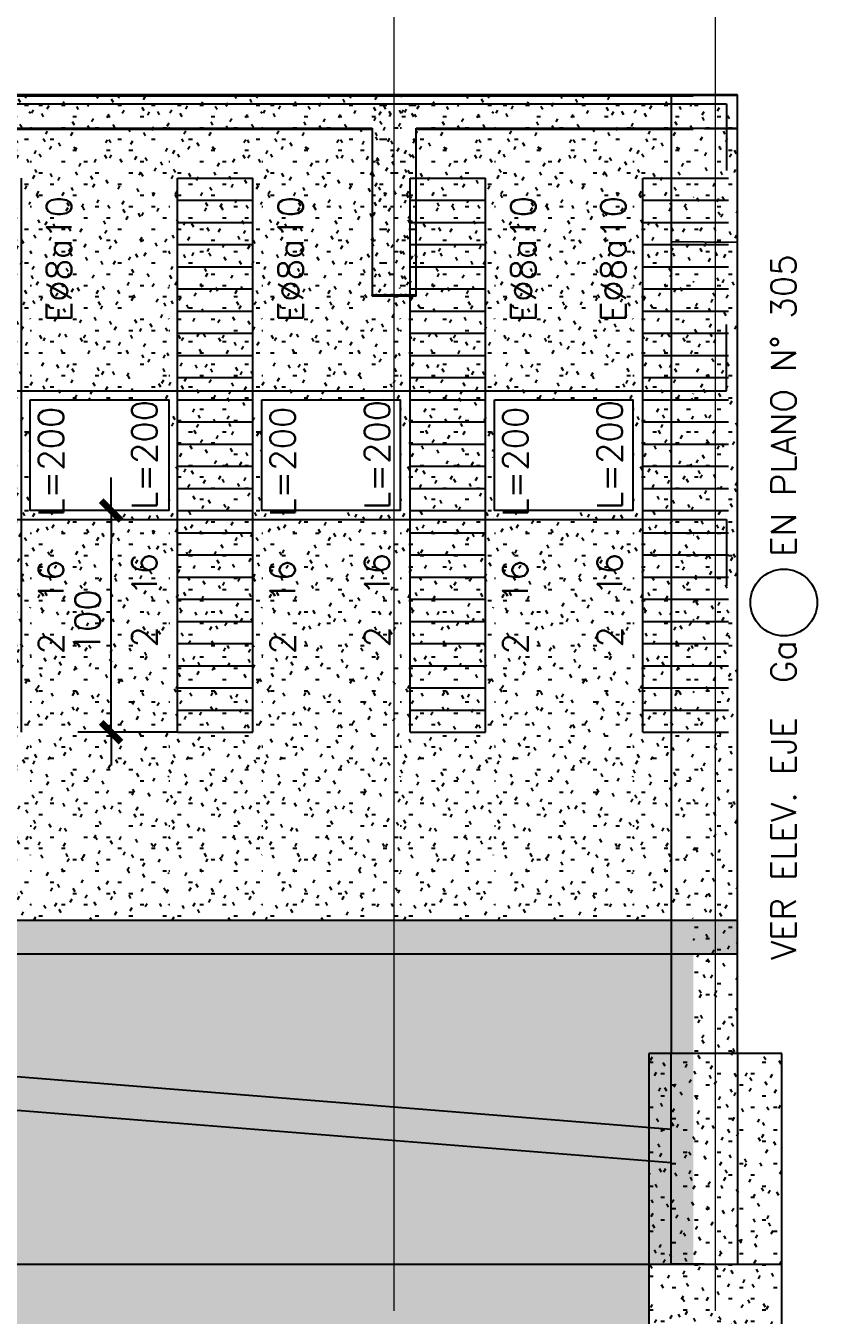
# Model space of a CAD drawing. Extents: x -58 to 5689, y 66 to 4123.
# Drawn here: x 2428 to 2785, y 389 to 971 of the extents above; entities that cross this region are included whole.
import ezdxf
from ezdxf.enums import TextEntityAlignment as Align

# ---------------------------------------------------------------- set-up
doc = ezdxf.new("R2010")
doc.units = 0
doc.header["$LTSCALE"] = 30
doc.header["$MEASUREMENT"] = 0
doc.layers.get('0').update_dxf_attribs({"linetype": 'CONTINUOUS'})
doc.layers.add('EJE8$0$RLA-ACHURADO', color=30, linetype='CONTINUOUS', transparency=0.7)
doc.layers.add('EJE8$0$RLA-CONTORNO', color=30, linetype='CONTINUOUS', lineweight=25)
doc.layers.add('EJE8$0$RLA-EJES', color=1, linetype='CONTINUOUS', lineweight=9)
doc.layers.add('EJE8$0$RLA-FE', color=7, linetype='CONTINUOUS')
doc.layers.add('EJE8$0$RLA-TEXTOS-FE', color=9, linetype='CONTINUOUS')
doc.styles.add('EJE8$0$ROMANS', font='romans.shx', dxfattribs={"height": 11.25})
doc.dimstyles.new('EJE8$0$ING50', dxfattribs={"dimscale": 50, "dimtxt": 0.27, "dimasz": 0.3, "dimexe": 0, "dimexo": 0, "dimgap": 0.1, "dimtad": 1, "dimdec": 1, "dimzin": 12, "dimdsep": 46, "dimtxsty": 'EJE8$0$ROMANS', "dimblk": 'EJE8$0$TICK1', "dimblk1": 'EJE8$0$TICK1', "dimblk2": 'EJE8$0$TICK1', "dimcen": 0.09, "dimclrd": 2, "dimclre": 1, "dimclrt": 3, "dimadec": 0, "dimazin": 0, "dimtfac": 1, "dimtdec": 0, "dimtix": 1, "dimtmove": 2, "dimatfit": 3, "dimldrblk": 'EJE8$0$TICK1', "dimfxl": 0, "dimfxlon": 1, "dimtolj": 1, "dimtzin": 0, "dimarcsym": 0})
pattern_1 = [(0, (-1384.834, -1595.194), (20.32, 5.08), [1.676, -13.564, 1.676, -13.564, -81.28]), (0, (-1384.834, -1595.194), (20.32, 5.08), [-30.48, 1.676, -28.804, 1.676, -13.564, -35.56]), (0, (-1384.834, -1595.194), (20.32, 5.08), [-76.2, 1.676, -8.484, 1.676, -23.724]), (120, (-1377.214, -1592.654), (-14.559409, 15.057636), [1.676, -13.564, 1.676, -13.564, -81.28]), (120, (-1377.214, -1592.654), (-14.559409, 15.057636), [-30.48, 1.676, -28.804, 1.676, -13.564, -35.56]), (120, (-1377.214, -1592.654), (-14.559409, 15.057636), [-76.2, 1.676, -8.484, 1.676, -23.724]), (240, (-1374.674, -1582.494), (-5.760591, -20.137636), [1.676, -13.564, 1.676, -13.564, -81.28]), (240, (-1374.674, -1582.494), (-5.760591, -20.137636), [-30.48, 1.676, -28.804, 1.676, -13.564, -35.56]), (240, (-1374.674, -1582.494), (-5.760591, -20.137636), [-76.2, 1.676, -8.484, 1.676, -23.724])]
pattern_2 = [(0, (-497.0963, -1595.194), (20.32, 5.08), [1.676, -13.564, 1.676, -13.564, -81.28]), (0, (-497.0963, -1595.194), (20.32, 5.08), [-30.48, 1.676, -28.804, 1.676, -13.564, -35.56]), (0, (-497.0963, -1595.194), (20.32, 5.08), [-76.2, 1.676, -8.484, 1.676, -23.724]), (120, (-489.4763, -1592.654), (-14.55941, 15.057636), [1.676, -13.564, 1.676, -13.564, -81.28]), (120, (-489.4763, -1592.654), (-14.55941, 15.057636), [-30.48, 1.676, -28.804, 1.676, -13.564, -35.56]), (120, (-489.4763, -1592.654), (-14.55941, 15.057636), [-76.2, 1.676, -8.484, 1.676, -23.724]), (240, (-486.9363, -1582.494), (-5.76059, -20.137636), [1.676, -13.564, 1.676, -13.564, -81.28]), (240, (-486.9363, -1582.494), (-5.76059, -20.137636), [-30.48, 1.676, -28.804, 1.676, -13.564, -35.56]), (240, (-486.9363, -1582.494), (-5.76059, -20.137636), [-76.2, 1.676, -8.484, 1.676, -23.724])]
pattern_3 = [(0, (-392.5963, -1595.194), (20.32, 5.08), [1.676, -13.564, 1.676, -13.564, -81.28]), (0, (-392.5963, -1595.194), (20.32, 5.08), [-30.48, 1.676, -28.804, 1.676, -13.564, -35.56]), (0, (-392.5963, -1595.194), (20.32, 5.08), [-76.2, 1.676, -8.484, 1.676, -23.724]), (120, (-384.9763, -1592.654), (-14.55941, 15.057636), [1.676, -13.564, 1.676, -13.564, -81.28]), (120, (-384.9763, -1592.654), (-14.55941, 15.057636), [-30.48, 1.676, -28.804, 1.676, -13.564, -35.56]), (120, (-384.9763, -1592.654), (-14.55941, 15.057636), [-76.2, 1.676, -8.484, 1.676, -23.724]), (240, (-382.4363, -1582.494), (-5.76059, -20.137636), [1.676, -13.564, 1.676, -13.564, -81.28]), (240, (-382.4363, -1582.494), (-5.76059, -20.137636), [-30.48, 1.676, -28.804, 1.676, -13.564, -35.56]), (240, (-382.4363, -1582.494), (-5.76059, -20.137636), [-76.2, 1.676, -8.484, 1.676, -23.724])]
pattern_4 = [(0, (-287.5963, -1595.194), (20.32, 5.08), [1.676, -13.564, 1.676, -13.564, -81.28]), (0, (-287.5963, -1595.194), (20.32, 5.08), [-30.48, 1.676, -28.804, 1.676, -13.564, -35.56]), (0, (-287.5963, -1595.194), (20.32, 5.08), [-76.2, 1.676, -8.484, 1.676, -23.724]), (120, (-279.9763, -1592.654), (-14.55941, 15.057636), [1.676, -13.564, 1.676, -13.564, -81.28]), (120, (-279.9763, -1592.654), (-14.55941, 15.057636), [-30.48, 1.676, -28.804, 1.676, -13.564, -35.56]), (120, (-279.9763, -1592.654), (-14.55941, 15.057636), [-76.2, 1.676, -8.484, 1.676, -23.724]), (240, (-277.4363, -1582.494), (-5.76059, -20.137636), [1.676, -13.564, 1.676, -13.564, -81.28]), (240, (-277.4363, -1582.494), (-5.76059, -20.137636), [-30.48, 1.676, -28.804, 1.676, -13.564, -35.56]), (240, (-277.4363, -1582.494), (-5.76059, -20.137636), [-76.2, 1.676, -8.484, 1.676, -23.724])]

# ---------------------------------------------------------------- blocks, each defined once
blk = doc.blocks.new('*U85')
at = {"layer": 'EJE8$0$RLA-FE'}
for p, q in [((0, 0), (888.21, 0)), ((888.21, 0), (938.21, 0)), ((938.21, 0), (970, 0)), ((970, 0), (970, -30))]:
    blk.add_line(p, q, dxfattribs=at)
at = {"layer": 'EJE8$0$RLA-FE', "color": 3, "style": 'EJE8$0$ROMANS', "flags": 8}
for tag, p in [('F=', (393.44, 7.32)), ('NUM', (407.85, 7.32))]:
    blk.add_attdef(tag, text='', height=11.25, dxfattribs=at).set_placement(p, align=Align.RIGHT)
at = {"layer": 'EJE8$0$RLA-FE', "color": 3, "style": 'EJE8$0$ROMANS'}
for tag, p, flags in [('PHI', (411.74, 7.54), 14), ('DIAM', (421.6, 7.32), 12), ('MINUS', (443.62, 7.32), 13), ('MARK', (457.01, 7.32), 13), ('TEXTO_FE1', (460.31, 7.32), 8), ('TEXTO_FE2', (527.83, 7.34), 8), ('TIPO', (483.8, -75.78), 13), ('NVECES', (469.93, -94.72), 13), ('NUMFE', (473.86, -114.48), 13), ('CAPA', (482.06, -133.6), 13), ('DESPLAZA', (278.34, -151.59), 13), ('ESPACIO', (284.39, -169.95), 13), ('CANT', (298.23, -188.75), 13)]:
    blk.add_attdef(tag, p, '', height=11.25, dxfattribs=dict(at, flags=flags))
blk = doc.blocks.new('*U115')
at = {"layer": 'EJE8$0$RLA-FE'}
for p, q in [((970, 0), (970, 30)), ((0, 0), (888.21, 0)), ((888.21, 0), (938.21, 0)), ((938.21, 0), (970, 0))]:
    blk.add_line(p, q, dxfattribs=at)
at = {"layer": 'EJE8$0$RLA-FE', "color": 3, "style": 'EJE8$0$ROMANS'}
for tag, p, flags in [('TEXTO_FE2', (3.04, 27.98), 8), ('PHI', (5.19, 7.54), 12), ('DIAM', (15.05, 7.32), 12), ('MINUS', (37.06, 7.32), 13), ('MARK', (50.46, 7.32), 13), ('TEXTO_FE1', (53.76, 7.32), 8), ('TIPO', (483.8, -57.92), 13), ('NVECES', (469.93, -76.86), 13), ('NUMFE', (473.86, -96.62), 13), ('CAPA', (482.06, -115.74), 13), ('DESPLAZA', (277.18, -134.17), 13), ('ESPACIO', (283.22, -152.53), 13), ('CANT', (297.06, -171.33), 13)]:
    blk.add_attdef(tag, p, '', height=11.25, dxfattribs=dict(at, flags=flags))
at = {"layer": 'EJE8$0$RLA-FE', "color": 3, "style": 'EJE8$0$ROMANS', "flags": 8}
for tag, p in [('F=', (-13.11, 7.32)), ('NUM', (1.29, 7.32))]:
    blk.add_attdef(tag, text='', height=11.25, dxfattribs=at).set_placement(p, align=Align.RIGHT)
blk = doc.blocks.new('*U114')
at = {"layer": 'EJE8$0$RLA-FE'}
for p, q in [((0, 0), (888.21, 0)), ((888.21, 0), (938.21, 0)), ((938.21, 0), (970, 0)), ((970, 0), (970, -30))]:
    blk.add_line(p, q, dxfattribs=at)
at = {"layer": 'EJE8$0$RLA-FE', "color": 3, "style": 'EJE8$0$ROMANS', "flags": 8}
for tag, p in [('F=', (-26.51, -21.3)), ('NUM', (-12.1, -21.3))]:
    blk.add_attdef(tag, text='', height=11.25, dxfattribs=at).set_placement(p, align=Align.RIGHT)
at = {"layer": 'EJE8$0$RLA-FE', "color": 3, "style": 'EJE8$0$ROMANS'}
for tag, p, flags in [('PHI', (-8.2, -21.08), 14), ('DIAM', (1.65, -21.3), 12), ('MINUS', (23.67, -21.3), 13), ('MARK', (37.06, -21.3), 13), ('TEXTO_FE1', (40.36, -21.3), 8), ('TEXTO_FE2', (-13.79, -38.46), 8), ('TIPO', (483.8, -75.78), 13), ('NVECES', (469.93, -94.72), 13), ('NUMFE', (473.86, -114.48), 13), ('CAPA', (482.06, -133.6), 13), ('DESPLAZA', (278.34, -151.59), 13), ('ESPACIO', (284.39, -169.95), 13), ('CANT', (298.23, -188.75), 13)]:
    blk.add_attdef(tag, p, '', height=11.25, dxfattribs=dict(at, flags=flags))
blk = doc.blocks.new('*U108')
at = {"layer": 'EJE8$0$RLA-FE'}
for p, q in [((0, 0), (0, 0)), ((0, 0), (168.21, 0)), ((168.21, 0), (218.21, 0)), ((218.21, 0), (250, 0)), ((250, 0), (250, 0))]:
    blk.add_line(p, q, dxfattribs=at)
at = {"layer": 'EJE8$0$RLA-FE', "color": 3, "style": 'EJE8$0$ROMANS', "text_generation_flag": 2, "flags": 8}
for tag, p in [('F=', (30.37, 19.04)), ('NUM', (44.78, 19.04))]:
    blk.add_attdef(tag, text='', height=11.25, rotation=180, dxfattribs=at).set_placement(p, align=Align.RIGHT)
at = {"layer": 'EJE8$0$RLA-FE', "color": 3, "style": 'EJE8$0$ROMANS', "text_generation_flag": 2}
for tag, p, flags in [('PHI', (48.68, 18.82), 14), ('DIAM', (58.53, 19.04), 12), ('MINUS', (80.55, 19.04), 13), ('MARK', (93.94, 19.04), 13), ('TEXTO_FE1', (97.24, 19.04), 8), ('TEXTO_FE2', (164.76, 19.02), 8)]:
    blk.add_attdef(tag, p, '', height=11.25, rotation=180, dxfattribs=dict(at, flags=flags))
at = {"layer": 'EJE8$0$RLA-FE', "color": 3, "style": 'EJE8$0$ROMANS', "flags": 13}
for tag, p in [('TIPO', (123.8, -75.78)), ('NVECES', (109.93, -94.72)), ('NUMFE', (113.86, -114.48)), ('CAPA', (122.06, -133.6)), ('DESPLAZA', (278.34, -151.59)), ('ESPACIO', (284.39, -169.95)), ('CANT', (298.23, -188.75))]:
    blk.add_attdef(tag, p, '', height=11.25, dxfattribs=at)
blk = doc.blocks.new('*U109')
at = {"layer": 'EJE8$0$RLA-FE'}
for p, q in [((0, 0), (0, 0)), ((0, 0), (168.21, 0)), ((168.21, 0), (218.21, 0)), ((218.21, 0), (250, 0)), ((250, 0), (250, 0))]:
    blk.add_line(p, q, dxfattribs=at)
at = {"layer": 'EJE8$0$RLA-FE', "color": 3, "style": 'EJE8$0$ROMANS', "flags": 8}
for tag, p in [('F=', (33.44, 9.32)), ('NUM', (47.85, 9.32))]:
    blk.add_attdef(tag, text='', height=11.25, dxfattribs=at).set_placement(p, align=Align.RIGHT)
at = {"layer": 'EJE8$0$RLA-FE', "color": 3, "style": 'EJE8$0$ROMANS'}
for tag, p, flags in [('PHI', (51.74, 9.54), 14), ('DIAM', (61.6, 9.32), 12), ('MINUS', (83.62, 9.32), 13), ('MARK', (97.01, 9.32), 13), ('TEXTO_FE1', (100.31, 9.32), 8), ('TEXTO_FE2', (167.83, 9.34), 8), ('TIPO', (123.8, -75.78), 13), ('NVECES', (109.93, -94.72), 13), ('NUMFE', (113.86, -114.48), 13), ('CAPA', (122.06, -133.6), 13), ('DESPLAZA', (278.34, -151.59), 13), ('ESPACIO', (284.39, -169.95), 13), ('CANT', (298.23, -188.75), 13)]:
    blk.add_attdef(tag, p, '', height=11.25, dxfattribs=dict(at, flags=flags))
blk = doc.blocks.new('EJE8$0$TICK1')
at = {"color": 2, "const_width": 0.2}
blk.add_lwpolyline([(-0.3, -0.3), (0.3, 0.3)], dxfattribs=at)
at = {"color": 2}
for points in [[(0, 0), (-1, 0)], [(0, 0), (1, 0)]]:
    blk.add_lwpolyline(points, dxfattribs=at)
blk = doc.blocks.new('*D111')
at = {"layer": 'EJE8$0$RLA-FE', "color": 2, "lineweight": -2, "transparency": 16777216}
blk.add_line((-522.27, -697), (-522.27, -627), dxfattribs=at)
at = {"layer": 'EJE8$0$RLA-FE', "color": 2, "lineweight": -2, "transparency": 16777216, "xscale": 15, "yscale": 15, "zscale": 15}
for p, rotation in [((-522.27, -612), 90), ((-522.27, -712), 270)]:
    blk.add_blockref('EJE8$0$TICK1', p, dxfattribs=dict(at, rotation=rotation))
at = {"layer": 'EJE8$0$RLA-FE', "color": 3, "transparency": 16777216, "insert": (-532.89, -662), "char_height": 11.25, "attachment_point": 5, "rotation": 90, "style": 'EJE8$0$ROMANS'}
blk.add_mtext('\\A1;100', dxfattribs=at)
blk = doc.blocks.new('EJE8')
at = {"layer": 'EJE8$0$RLA-ACHURADO'}
h = blk.add_hatch(dxfattribs=at)
h.set_pattern_fill('SAND - DENSE', color=256, style=0, pattern_type=2)
h.set_pattern_definition(pattern_2)
h.paths.add_polyline_path([(-496.27, -424.47), (-496.27, -562), (-558.77, -562), (-558.77, -424.47)])
h = blk.add_hatch(dxfattribs=at)
h.set_pattern_fill('SAND - DENSE', color=256, style=0, pattern_type=2)
h.set_pattern_definition(pattern_3)
h.paths.add_polyline_path([(-391.77, -424.47), (-391.77, -562), (-454.27, -562), (-454.27, -424.47)])
h = blk.add_hatch(dxfattribs=at)
h.set_pattern_fill('SAND - DENSE', color=256, style=0, pattern_type=2)
h.set_pattern_definition(pattern_1)
h.paths.add_polyline_path([(-384.52, -514.68), (-384.52, -424.47), (-404.52, -424.47), (-404.52, -514.68)])
h = blk.add_hatch(dxfattribs=at)
h.set_pattern_fill('SAND - DENSE', color=256, style=0, pattern_type=2)
h.set_pattern_definition(pattern_4)
h.paths.add_polyline_path([(-286.77, -424.47), (-286.77, -562), (-349.27, -562), (-349.27, -424.47)])
h = blk.add_hatch(dxfattribs=at)
h.set_pattern_fill('SAND - DENSE', color=256, style=0, pattern_type=2)
h.set_pattern_definition(pattern_1)
h.paths.add_polyline_path([(-239.52, -857), (-239.52, -424.47), (-259.52, -424.47), (-259.52, -857)])
h = blk.add_hatch(dxfattribs=at)
h.set_pattern_fill('SAND - DENSE', color=256, style=0, pattern_type=2)
h.set_pattern_definition([(0, (-539.0963, -1595.194), (20.32, 5.08), [1.676, -13.564, 1.676, -13.564, -81.28]), (0, (-539.0963, -1595.194), (20.32, 5.08), [-30.48, 1.676, -28.804, 1.676, -13.564, -35.56]), (0, (-539.0963, -1595.194), (20.32, 5.08), [-76.2, 1.676, -8.484, 1.676, -23.724]), (120, (-531.4763, -1592.654), (-14.55941, 15.057636), [1.676, -13.564, 1.676, -13.564, -81.28]), (120, (-531.4763, -1592.654), (-14.55941, 15.057636), [-30.48, 1.676, -28.804, 1.676, -13.564, -35.56]), (120, (-531.4763, -1592.654), (-14.55941, 15.057636), [-76.2, 1.676, -8.484, 1.676, -23.724]), (240, (-528.9363, -1582.494), (-5.76059, -20.137636), [1.676, -13.564, 1.676, -13.564, -81.28]), (240, (-528.9363, -1582.494), (-5.76059, -20.137636), [-30.48, 1.676, -28.804, 1.676, -13.564, -35.56]), (240, (-528.9363, -1582.494), (-5.76059, -20.137636), [-76.2, 1.676, -8.484, 1.676, -23.724])])
h.paths.add_polyline_path([(-558.77, -797), (-558.77, -425), (-600.77, -425), (-600.77, -797)])
h = blk.add_hatch(dxfattribs=at)
h.set_pattern_fill('SAND - DENSE', color=256, style=0, pattern_type=2)
h.set_pattern_definition([(0, (-434.5963, -1595.194), (20.32, 5.08), [1.676, -13.564, 1.676, -13.564, -81.28]), (0, (-434.5963, -1595.194), (20.32, 5.08), [-30.48, 1.676, -28.804, 1.676, -13.564, -35.56]), (0, (-434.5963, -1595.194), (20.32, 5.08), [-76.2, 1.676, -8.484, 1.676, -23.724]), (120, (-426.9763, -1592.654), (-14.55941, 15.057636), [1.676, -13.564, 1.676, -13.564, -81.28]), (120, (-426.9763, -1592.654), (-14.55941, 15.057636), [-30.48, 1.676, -28.804, 1.676, -13.564, -35.56]), (120, (-426.9763, -1592.654), (-14.55941, 15.057636), [-76.2, 1.676, -8.484, 1.676, -23.724]), (240, (-424.4363, -1582.494), (-5.76059, -20.137636), [1.676, -13.564, 1.676, -13.564, -81.28]), (240, (-424.4363, -1582.494), (-5.76059, -20.137636), [-30.48, 1.676, -28.804, 1.676, -13.564, -35.56]), (240, (-424.4363, -1582.494), (-5.76059, -20.137636), [-76.2, 1.676, -8.484, 1.676, -23.724])])
h.paths.add_polyline_path([(-454.27, -797), (-454.27, -425), (-496.27, -425), (-496.27, -797)])
h = blk.add_hatch(dxfattribs=at)
h.set_pattern_fill('SAND - DENSE', color=256, style=0, pattern_type=2)
h.set_pattern_definition([(0, (-330.0963, -1595.194), (20.32, 5.08), [1.676, -13.564, 1.676, -13.564, -81.28]), (0, (-330.0963, -1595.194), (20.32, 5.08), [-30.48, 1.676, -28.804, 1.676, -13.564, -35.56]), (0, (-330.0963, -1595.194), (20.32, 5.08), [-76.2, 1.676, -8.484, 1.676, -23.724]), (120, (-322.4763, -1592.654), (-14.55941, 15.057636), [1.676, -13.564, 1.676, -13.564, -81.28]), (120, (-322.4763, -1592.654), (-14.55941, 15.057636), [-30.48, 1.676, -28.804, 1.676, -13.564, -35.56]), (120, (-322.4763, -1592.654), (-14.55941, 15.057636), [-76.2, 1.676, -8.484, 1.676, -23.724]), (240, (-319.9363, -1582.494), (-5.76059, -20.137636), [1.676, -13.564, 1.676, -13.564, -81.28]), (240, (-319.9363, -1582.494), (-5.76059, -20.137636), [-30.48, 1.676, -28.804, 1.676, -13.564, -35.56]), (240, (-319.9363, -1582.494), (-5.76059, -20.137636), [-76.2, 1.676, -8.484, 1.676, -23.724])])
h.paths.add_polyline_path([(-349.77, -797), (-349.77, -425), (-391.77, -425), (-391.77, -797)])
h = blk.add_hatch(dxfattribs=at)
h.set_pattern_fill('SAND - DENSE', color=256, style=0, pattern_type=2)
h.set_pattern_definition([(0, (-225.0963, -1595.194), (20.32, 5.08), [1.676, -13.564, 1.676, -13.564, -81.28]), (0, (-225.0963, -1595.194), (20.32, 5.08), [-30.48, 1.676, -28.804, 1.676, -13.564, -35.56]), (0, (-225.0963, -1595.194), (20.32, 5.08), [-76.2, 1.676, -8.484, 1.676, -23.724]), (120, (-217.4763, -1592.654), (-14.55941, 15.057636), [1.676, -13.564, 1.676, -13.564, -81.28]), (120, (-217.4763, -1592.654), (-14.55941, 15.057636), [-30.48, 1.676, -28.804, 1.676, -13.564, -35.56]), (120, (-217.4763, -1592.654), (-14.55941, 15.057636), [-76.2, 1.676, -8.484, 1.676, -23.724]), (240, (-214.9363, -1582.494), (-5.76059, -20.137636), [1.676, -13.564, 1.676, -13.564, -81.28]), (240, (-214.9363, -1582.494), (-5.76059, -20.137636), [-30.48, 1.676, -28.804, 1.676, -13.564, -35.56]), (240, (-214.9363, -1582.494), (-5.76059, -20.137636), [-76.2, 1.676, -8.484, 1.676, -23.724])])
h.paths.add_polyline_path([(-259.52, -797), (-259.52, -425), (-286.77, -425), (-286.77, -797)])
h = blk.add_hatch(dxfattribs=at)
h.set_pattern_fill('SAND - DENSE', color=256, style=0, pattern_type=2)
h.set_pattern_definition([(0, (-1384.834, -439.505), (20.32, 0.028), [1.676, -13.564, 1.676, -13.564, -81.28]), (0, (-1384.834, -439.505), (20.32, 0.028), [-30.48, 1.676, -28.804, 1.676, -13.564, -35.56]), (0, (-1384.834, -439.505), (20.32, 0.028), [-76.2, 1.676, -8.484, 1.676, -23.724]), (179.455, (-1377.214, -439.491), (-14.5598739844, 0.0824958117), [0.838, -6.782, 0.838, -6.782, -40.642]), (179.455, (-1377.214, -439.491), (-14.5598739844, 0.0824958117), [-15.241, 0.838, -14.402, 0.838, -6.782, -17.781]), (179.455, (-1377.214, -439.491), (-14.5598739844, 0.0824958117), [-38.102, 0.838, -4.242, 0.838, -11.862]), (180.545, (-1374.674, -439.435), (-5.7602067108, -0.1107955282), [0.838, -6.782, 0.838, -6.782, -40.642]), (180.545, (-1374.674, -439.435), (-5.7602067108, -0.1107955282), [-15.241, 0.838, -14.402, 0.838, -6.782, -17.781]), (180.545, (-1374.674, -439.435), (-5.7602067108, -0.1107955282), [-38.102, 0.838, -4.242, 0.838, -11.862])])
h.paths.add_polyline_path([(-1761.01, -439.75), (-1654.51, -439.75), (-1654.51, -439.47), (-1884.51, -439.47), (-1884.51, -439.75)], flags=0)
h.paths.add_polyline_path([(-1926.51, -439.75), (-1904.51, -439.75), (-1904.51, -439.47), (-2134.51, -439.47), (-2134.51, -439.75), (-1986.51, -439.75)], flags=0)
h.paths.add_polyline_path([(-654.52, -439.75), (-654.52, -439.47), (-884.52, -439.47), (-884.52, -439.75), (-727.67, -439.75)], flags=0)
h.paths.add_polyline_path([(-528.02, -439.75), (-404.52, -439.75), (-404.52, -439.47), (-634.52, -439.47), (-634.52, -439.75)], flags=0)
h.paths.add_polyline_path([(-384.52, -439.75), (-259.52, -439.75), (-259.52, -439.47), (-384.52, -439.47)], flags=0)
h.paths.add_polyline_path([(-2154.51, -439.75), (-2154.51, -439.47), (-2409.52, -439.47), (-2409.52, -439.75), (-2272.59, -439.75)], flags=0)
h.paths.add_polyline_path([(-1384.52, -439.75), (-1154.52, -439.75), (-1154.52, -439.47), (-1384.52, -439.47)], flags=0)
h.paths.add_polyline_path([(-904.52, -439.75), (-904.52, -439.47), (-1134.52, -439.47), (-1134.52, -439.75), (-1028.02, -439.75)], flags=0)
h.paths.add_polyline_path([(-1446.51, -439.75), (-1404.52, -439.75), (-1404.52, -439.47), (-1634.51, -439.47), (-1634.51, -439.75), (-1511.02, -439.75)], flags=0)
h = blk.add_hatch(dxfattribs=at)
h.set_pattern_fill('SAND - DENSE', color=256, style=0, pattern_type=2)
h.set_pattern_definition([(0, (-1384.834, -514.707), (20.32, 0.025), [1.676, -13.564, 1.676, -13.564, -81.28]), (0, (-1384.834, -514.707), (20.32, 0.025), [-30.48, 1.676, -28.804, 1.676, -13.564, -35.56]), (0, (-1384.834, -514.707), (20.32, 0.025), [-76.2, 1.676, -8.484, 1.676, -23.724]), (179.512, (-1377.214, -514.695), (-14.5598977467, 0.0740108445), [0.838, -6.782, 0.838, -6.782, -40.641]), (179.512, (-1377.214, -514.695), (-14.5598977467, 0.0740108445), [-15.241, 0.838, -14.402, 0.838, -6.782, -17.781]), (179.512, (-1377.214, -514.695), (-14.5598977467, 0.0740108445), [-38.101, 0.838, -4.242, 0.838, -11.862]), (180.488, (-1374.674, -514.645), (-5.7603651865, -0.0990652213), [0.838, -6.782, 0.838, -6.782, -40.641]), (180.488, (-1374.674, -514.645), (-5.7603651865, -0.0990652213), [-15.241, 0.838, -14.402, 0.838, -6.782, -17.781]), (180.488, (-1374.674, -514.645), (-5.7603651865, -0.0990652213), [-38.101, 0.838, -4.242, 0.838, -11.862])])
h.paths.add_polyline_path([(-384.52, -514.93), (-384.52, -514.68), (-404.52, -514.68), (-404.52, -514.93)], flags=0)
h = blk.add_hatch(dxfattribs=at)
h.set_pattern_fill('SAND - DENSE', color=256, style=0, pattern_type=2)
h.set_pattern_definition(pattern_2)
h.paths.add_polyline_path([(-496.27, -797), (-496.27, -612), (-558.77, -612), (-558.77, -797)])
h = blk.add_hatch(dxfattribs=at)
h.set_pattern_fill('SAND - DENSE', color=256, style=0, pattern_type=2)
h.set_pattern_definition(pattern_3)
h.paths.add_polyline_path([(-391.77, -797), (-391.77, -612), (-454.27, -612), (-454.27, -797)])
h = blk.add_hatch(dxfattribs=at)
h.set_pattern_fill('SAND - DENSE', color=256, style=0, pattern_type=2)
h.set_pattern_definition(pattern_4)
h.paths.add_polyline_path([(-286.77, -797), (-286.77, -612), (-349.27, -612), (-349.27, -797)])
h = blk.add_hatch(dxfattribs=at)
h.set_pattern_fill('SAND - DENSE', color=256, style=0, pattern_type=2)
h.set_pattern_definition(pattern_1)
h.paths.add_polyline_path([(-239.52, -812), (-239.52, -797), (-2429.52, -797), (-2429.52, -812), (-727.67, -812)], flags=0)
h = blk.add_hatch(dxfattribs=at)
h.set_pattern_fill('SAND - DENSE', color=256, style=0, pattern_type=2)
h.set_pattern_definition(pattern_1)
h.paths.add_polyline_path([(-2343.82, -952), (-259.52, -952), (-259.52, -812), (-2343.82, -812)])
h = blk.add_hatch(dxfattribs=at)
h.set_pattern_fill('SAND - DENSE', color=256, style=0, pattern_type=2)
h.set_pattern_definition(pattern_1)
h.paths.add_polyline_path([(-219.52, -957), (-219.52, -857), (-279.52, -857), (-279.52, -957)], flags=0)
h = blk.add_hatch(dxfattribs=at)
h.set_pattern_fill('SAND - DENSE', color=256, style=0, pattern_type=2)
h.set_pattern_definition(pattern_1)
h.paths.add_polyline_path([(-279.52, -1012), (-279.52, -952), (-2389.52, -952), (-2389.52, -1012), (-727.67, -1012)], flags=0)
h = blk.add_hatch(dxfattribs=at)
h.set_pattern_fill('SAND - DENSE', color=256, style=0, pattern_type=2)
h.set_pattern_definition(pattern_1)
h.paths.add_polyline_path([(-219.52, -1012), (-219.52, -957), (-279.52, -957), (-279.52, -1012)], flags=0)
at = {"layer": 'EJE8$0$RLA-CONTORNO'}
for p, q in [((-239.52, -424.47), (-2429.52, -424.47)), ((-269.52, -424.25), (-269.52, -856.78)), ((-239.52, -424.86), (-269.52, -424.64)), ((-239.52, -857), (-239.52, -424.47)), ((-259.52, -425), (-1446.51, -425)), ((-634.52, -439.47), (-404.52, -439.47)), ((-404.52, -440.08), (-634.52, -440.08)), ((-404.52, -439.47), (-404.52, -514.68)), ((-384.52, -514.68), (-384.52, -439.47)), ((-384.52, -439.47), (-239.52, -439.47)), ((-259.52, -440.08), (-384.52, -440.08)), ((-239.52, -439.86), (-269.52, -439.64)), ((-239.52, -491), (-269.52, -490.78)), ((-404.52, -514.68), (-384.52, -514.68)), ((-404.52, -514.93), (-404.52, -514.68)), ((-404.52, -514.93), (-384.52, -514.93)), ((-404.52, -514.93), (-404.52, -515.03)), ((-404.52, -515.03), (-384.52, -515.03)), ((-404.52, -515.03), (-404.52, -515.23)), ((-384.52, -515.23), (-404.52, -515.23)), ((-384.52, -514.93), (-384.52, -514.68)), ((-384.52, -515.03), (-384.52, -514.93)), ((-384.52, -515.23), (-384.52, -515.03)), ((-239.52, -797), (-2429.52, -797)), ((-2429.52, -812), (-239.52, -812)), ((-269.52, -891.2), (-883.76, -842)), ((-883.76, -857), (-269.52, -906.2)), ((-219.52, -857), (-279.52, -857)), ((-279.52, -857), (-279.52, -1012)), ((-269.52, -951.78), (-269.52, -856.78)), ((-239.52, -857), (-239.52, -952)), ((-219.52, -1012), (-219.52, -857)), ((-2389.52, -952), (-279.52, -952)), ((-279.51, -952), (-219.52, -952)), ((-269.52, -951.78), (-239.52, -952))]:
    blk.add_line(p, q, dxfattribs=at)
for points in [[(-558.77, -562), (-496.27, -562), (-496.27, -612), (-558.77, -612)], [(-454.27, -562), (-391.77, -562), (-391.77, -612), (-454.27, -612)], [(-349.27, -562), (-286.77, -562), (-286.77, -612), (-349.27, -612)]]:
    blk.add_lwpolyline(points, close=True, dxfattribs=at)
at = {"layer": 'EJE8$0$RLA-EJES'}
for p, q in [((-394.52, -973.11), (-394.52, -153.01)), ((-249.52, -973.11), (-249.52, -153.01))]:
    blk.add_line(p, q, dxfattribs=at)
at = {"layer": 'EJE8$0$RLA-FE', "color": 1}
for p, q in [((-492.27, -462), (-458.27, -462)), ((-387.27, -462), (-353.27, -462)), ((-282.27, -462), (-243.69, -462)), ((-492.27, -472), (-458.27, -472)), ((-387.27, -472), (-353.27, -472)), ((-282.27, -472), (-243.69, -472)), ((-492.27, -482), (-458.27, -482)), ((-387.27, -482), (-353.27, -482)), ((-282.27, -482), (-243.69, -482)), ((-492.27, -492), (-458.27, -492)), ((-387.27, -492), (-353.27, -492)), ((-282.27, -492), (-243.69, -492)), ((-492.27, -502), (-458.27, -502)), ((-387.27, -502), (-353.27, -502)), ((-282.27, -502), (-243.69, -502)), ((-492.27, -512), (-458.27, -512)), ((-387.27, -512), (-353.27, -512)), ((-282.27, -512), (-243.69, -512)), ((-492.27, -522), (-458.27, -522)), ((-387.27, -522), (-353.27, -522)), ((-282.27, -522), (-243.69, -522)), ((-492.27, -532), (-458.27, -532)), ((-387.27, -532), (-353.27, -532)), ((-282.27, -532), (-243.69, -532)), ((-492.27, -542), (-458.27, -542)), ((-387.27, -542), (-353.27, -542)), ((-282.27, -542), (-243.69, -542)), ((-492.27, -552), (-458.27, -552)), ((-387.27, -552), (-353.27, -552)), ((-282.27, -552), (-243.69, -552)), ((-492.27, -562), (-458.27, -562)), ((-387.27, -562), (-353.27, -562)), ((-282.27, -562), (-243.69, -562)), ((-492.27, -572), (-458.27, -572)), ((-387.27, -572), (-353.27, -572)), ((-282.27, -572), (-243.69, -572)), ((-492.27, -582), (-458.27, -582)), ((-387.27, -582), (-353.27, -582)), ((-282.27, -582), (-243.69, -582)), ((-492.27, -592), (-458.27, -592)), ((-387.27, -592), (-353.27, -592)), ((-282.27, -592), (-243.69, -592)), ((-492.27, -602), (-458.27, -602)), ((-387.27, -602), (-353.27, -602)), ((-282.27, -602), (-243.69, -602)), ((-492.27, -612), (-458.27, -612)), ((-387.27, -612), (-353.27, -612)), ((-282.27, -612), (-243.69, -612)), ((-492.27, -622), (-458.27, -622)), ((-387.27, -622), (-353.27, -622)), ((-282.27, -622), (-243.69, -622)), ((-492.27, -632), (-458.27, -632)), ((-387.27, -632), (-353.27, -632)), ((-282.27, -632), (-243.69, -632)), ((-492.27, -642), (-458.27, -642)), ((-387.27, -642), (-353.27, -642)), ((-282.27, -642), (-243.69, -642)), ((-492.27, -652), (-458.27, -652)), ((-387.27, -652), (-353.27, -652)), ((-282.27, -652), (-243.69, -652)), ((-492.27, -662), (-458.27, -662)), ((-387.27, -662), (-353.27, -662)), ((-282.27, -662), (-243.69, -662)), ((-492.27, -672), (-458.27, -672)), ((-387.27, -672), (-353.27, -672)), ((-282.27, -672), (-243.69, -672)), ((-492.27, -682), (-458.27, -682)), ((-387.27, -682), (-353.27, -682)), ((-282.27, -682), (-243.69, -682)), ((-492.27, -692), (-458.27, -692)), ((-387.27, -692), (-353.27, -692)), ((-282.27, -692), (-243.69, -692)), ((-492.27, -702), (-458.27, -702)), ((-387.27, -702), (-353.27, -702)), ((-282.27, -702), (-243.69, -702)), ((-492.27, -712), (-537.27, -712)), ((-492.27, -712), (-458.27, -712)), ((-387.27, -712), (-353.27, -712)), ((-282.27, -712), (-243.69, -712))]:
    blk.add_line(p, q, dxfattribs=at)
at = {"layer": 'EJE8$0$RLA-TEXTOS-FE', "color": 2}
blk.add_circle((-218.66, -653.49), 15.07, dxfattribs=at)
at = {"layer": 'EJE8$0$RLA-FE'}
for name, p in [('*U85', (-1214.52, -428.49)), ('*U115', (-1214.52, -558)), ('*U114', (-1214.52, -616))]:
    blk.add_blockref(name, p, dxfattribs=at)
ref = blk.add_blockref('*U108', (-562.77, -712), dxfattribs=dict(at, xscale=-1, rotation=270))
ref.add_attrib('DIAM', '16', (543.73, -653.47), dxfattribs={"color": 3, "extrusion": (0, 0, -1), "height": 11.25, "rotation": 270, "style": 'EJE8$0$ROMANS', "text_generation_flag": 2})
ref.add_attrib('NUM', '2', dxfattribs={"color": 3, "extrusion": (0, 0, -1), "height": 11.25, "rotation": 270, "style": 'EJE8$0$ROMANS', "text_generation_flag": 2}).set_placement((543.73, -667.22), align=Align.RIGHT)
ref.add_attrib('TEXTO_FE1', 'L=200', (543.73, -614.76), dxfattribs={"color": 3, "extrusion": (0, 0, -1), "height": 11.25, "rotation": 270, "style": 'EJE8$0$ROMANS', "text_generation_flag": 2})
ref = blk.add_blockref('*U109', (-492.27, -712), dxfattribs=dict(at, rotation=90))
ref.add_attrib('DIAM', '16', (-501.59, -650.4), dxfattribs={"color": 3, "height": 11.25, "rotation": 90, "style": 'EJE8$0$ROMANS'})
ref.add_attrib('NUM', '2', dxfattribs={"color": 3, "height": 11.25, "rotation": 90, "style": 'EJE8$0$ROMANS'}).set_placement((-501.59, -664.15), align=Align.RIGHT)
ref.add_attrib('TEXTO_FE1', 'L=200', (-501.59, -611.69), dxfattribs={"color": 3, "height": 11.25, "rotation": 90, "style": 'EJE8$0$ROMANS'})
ref = blk.add_blockref('*U108', (-458.27, -712), dxfattribs=dict(at, xscale=-1, rotation=270))
ref.add_attrib('DIAM', '16', (439.23, -653.47), dxfattribs={"color": 3, "extrusion": (0, 0, -1), "height": 11.25, "rotation": 270, "style": 'EJE8$0$ROMANS', "text_generation_flag": 2})
ref.add_attrib('NUM', '2', dxfattribs={"color": 3, "extrusion": (0, 0, -1), "height": 11.25, "rotation": 270, "style": 'EJE8$0$ROMANS', "text_generation_flag": 2}).set_placement((439.23, -667.22), align=Align.RIGHT)
ref.add_attrib('TEXTO_FE1', 'L=200', (439.23, -614.76), dxfattribs={"color": 3, "extrusion": (0, 0, -1), "height": 11.25, "rotation": 270, "style": 'EJE8$0$ROMANS', "text_generation_flag": 2})
ref = blk.add_blockref('*U109', (-387.27, -712), dxfattribs=dict(at, rotation=90))
ref.add_attrib('DIAM', '16', (-396.59, -650.4), dxfattribs={"color": 3, "height": 11.25, "rotation": 90, "style": 'EJE8$0$ROMANS'})
ref.add_attrib('NUM', '2', dxfattribs={"color": 3, "height": 11.25, "rotation": 90, "style": 'EJE8$0$ROMANS'}).set_placement((-396.59, -664.15), align=Align.RIGHT)
ref.add_attrib('TEXTO_FE1', 'L=200', (-396.59, -611.69), dxfattribs={"color": 3, "height": 11.25, "rotation": 90, "style": 'EJE8$0$ROMANS'})
ref = blk.add_blockref('*U108', (-353.27, -712), dxfattribs=dict(at, xscale=-1, rotation=270))
ref.add_attrib('DIAM', '16', (334.23, -653.47), dxfattribs={"color": 3, "extrusion": (0, 0, -1), "height": 11.25, "rotation": 270, "style": 'EJE8$0$ROMANS', "text_generation_flag": 2})
ref.add_attrib('NUM', '2', dxfattribs={"color": 3, "extrusion": (0, 0, -1), "height": 11.25, "rotation": 270, "style": 'EJE8$0$ROMANS', "text_generation_flag": 2}).set_placement((334.23, -667.22), align=Align.RIGHT)
ref.add_attrib('TEXTO_FE1', 'L=200', (334.23, -614.76), dxfattribs={"color": 3, "extrusion": (0, 0, -1), "height": 11.25, "rotation": 270, "style": 'EJE8$0$ROMANS', "text_generation_flag": 2})
ref = blk.add_blockref('*U109', (-282.27, -712), dxfattribs=dict(at, rotation=90))
ref.add_attrib('DIAM', '16', (-291.59, -650.4), dxfattribs={"color": 3, "height": 11.25, "rotation": 90, "style": 'EJE8$0$ROMANS'})
ref.add_attrib('NUM', '2', dxfattribs={"color": 3, "height": 11.25, "rotation": 90, "style": 'EJE8$0$ROMANS'}).set_placement((-291.59, -664.15), align=Align.RIGHT)
ref.add_attrib('TEXTO_FE1', 'L=200', (-291.59, -611.69), dxfattribs={"color": 3, "height": 11.25, "rotation": 90, "style": 'EJE8$0$ROMANS'})
at = {"layer": 'EJE8$0$RLA-TEXTOS-FE', "color": 9, "style": 'EJE8$0$ROMANS'}
for p in [(-540.14, -498.51), (-435.64, -498.51), (-330.64, -498.51), (-289.96, -498.51)]:
    blk.add_text('E%%C8a10', height=11.25, rotation=90, dxfattribs=at).set_placement(p, align=Align.CENTER)
blk.add_text('VER ELEV. EJE  Ga   EN PLANO N%%D 305', height=11.25, rotation=90, dxfattribs=at).set_placement((-213.19, -814.73))
at = {"layer": 'EJE8$0$RLA-FE'}
dim = blk.add_aligned_dim(p1=(-492.27, -712), p2=(-492.27, -612), distance=30, dimstyle='EJE8$0$ING50', dxfattribs=at)
dim.commit()
dim.dimension.update_dxf_attribs({"geometry": '*D111', "text_midpoint": (-532.89, -662)})

msp = doc.modelspace()

# ---------------------------------------------------------------- block references
msp.add_blockref('EJE8', (2988.92, 1363.76))

doc.saveas('drawing.dxf')
